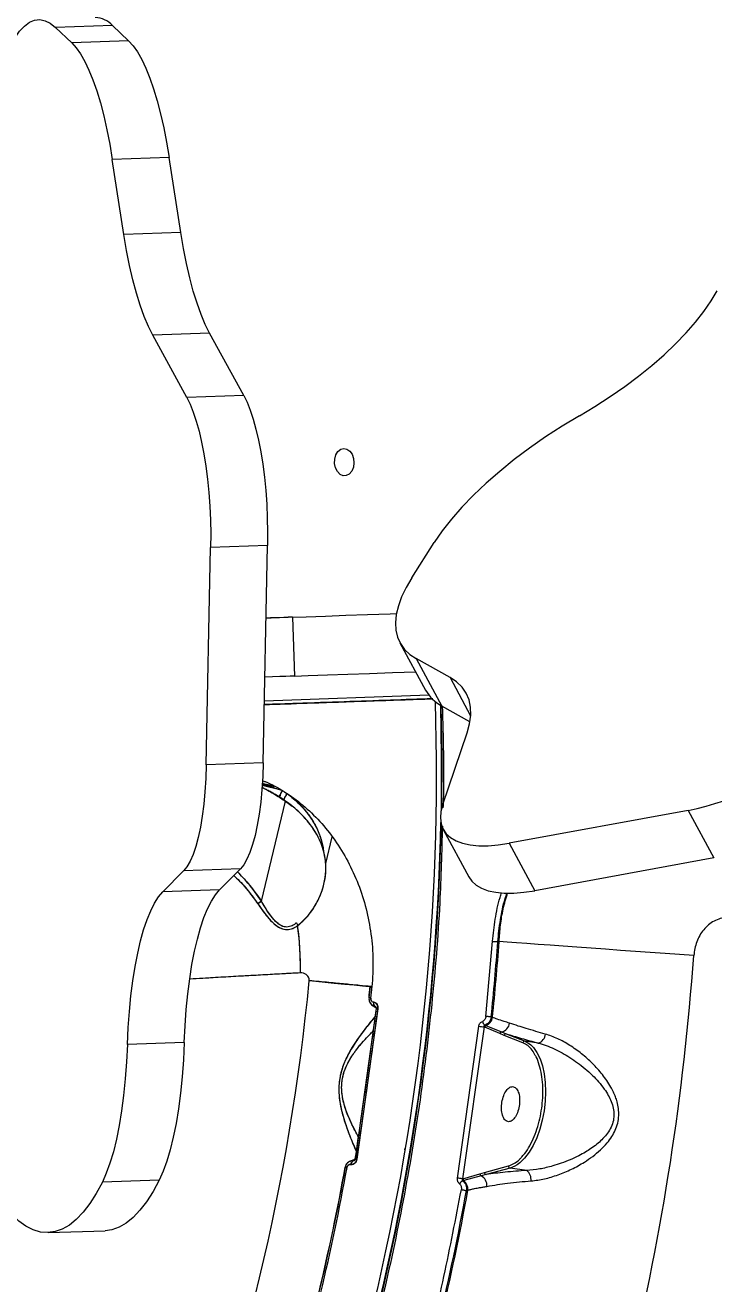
# Model space of a CAD drawing. Header units: millimetres. Extents: x -5713 to 5719, y -6024 to 5481.
# Drawn here: x 1643.3 to 1818.7, y 1299.8 to 1620.3 of the extents above; entities that cross this region are included whole.
import ezdxf

# ---------------------------------------------------------------- set-up
doc = ezdxf.new("R2010")
doc.units = ezdxf.units.MM
for name, color, linetype in [('DIKOM_ОБЪЕКТ', 7, 'Continuous'), ('DIKOM_РАЗМЕР_ЗОНА', 7, 'Continuous'), ('DIKOM_РАЗМЕР_ОБЪЕКТА', 7, 'Continuous')]:
    doc.layers.add(name, color=color, linetype=linetype)
doc.styles.add('style1', font='arial.ttf', dxfattribs={"width": 0.8})
doc.dimstyles.new('1-50', dxfattribs={"dimtxt": 300, "dimasz": 200, "dimexe": 100, "dimexo": 0, "dimgap": 100, "dimtad": 1, "dimdec": 0, "dimtxsty": 'style1', "dimcen": 0, "dimclrd": 7, "dimclre": 7, "dimadec": 1, "dimazin": 2, "dimtfac": 1, "dimtdec": 0, "dimtmove": 1, "dimatfit": 3, "dimfxl": 0, "dimlwd": 25, "dimlwe": 18, "dimarcsym": 0})

# ---------------------------------------------------------------- blocks, each defined once
blk = doc.blocks.new('*D16')
at = {"layer": 'Defpoints', "color": 0, "transparency": 16777216}
for p in [(2713.82, 2377.67), (-3598.04, -60.3), (-3598.04, -5183.86)]:
    blk.add_point(p, dxfattribs=at)
at = {"layer": 'DIKOM_РАЗМЕР_ОБЪЕКТА', "color": 7, "lineweight": 18, "transparency": 16777216}
for p, q in [((2713.82, 2377.67), (2713.82, -5283.86)), ((-3598.04, -60.3), (-3598.04, -5283.86))]:
    blk.add_line(p, q, dxfattribs=at)
at = {"layer": 'DIKOM_РАЗМЕР_ОБЪЕКТА', "color": 7, "lineweight": 25, "transparency": 16777216}
blk.add_line((2513.82, -5183.86), (-3398.04, -5183.86), dxfattribs=at)
at = {"layer": 'DIKOM_РАЗМЕР_ОБЪЕКТА', "color": 7, "transparency": 16777216}
for points in [[(-3398.04, -5150.53), (-3398.04, -5217.2), (-3598.04, -5183.86)], [(2513.82, -5150.53), (2513.82, -5217.2), (2713.82, -5183.86)]]:
    blk.add_solid(points, dxfattribs=at)
at = {"layer": 'DIKOM_РАЗМЕР_ОБЪЕКТА', "color": 0, "transparency": 16777216, "insert": (-444.93, -4930.59), "char_height": 300, "attachment_point": 5, "style": 'style1'}
blk.add_mtext('6300', dxfattribs=at)
blk = doc.blocks.new('*D15')
at = {"layer": 'Defpoints', "color": 0, "transparency": 16777216}
for p in [(-612.28, 3980.94), (4699.87, 3980.94), (684.19, -2271.39)]:
    blk.add_point(p, dxfattribs=at)
at = {"layer": 'DIKOM_РАЗМЕР_ОБЪЕКТА', "color": 7, "lineweight": 18, "transparency": 16777216}
for p, q in [((-612.28, 3980.94), (4799.87, 3980.94)), ((684.19, -2271.39), (4799.87, -2271.39))]:
    blk.add_line(p, q, dxfattribs=at)
at = {"layer": 'DIKOM_РАЗМЕР_ОБЪЕКТА', "color": 7, "lineweight": 25, "transparency": 16777216}
blk.add_line((4699.87, -2071.39), (4699.87, 3780.94), dxfattribs=at)
at = {"layer": 'DIKOM_РАЗМЕР_ОБЪЕКТА', "color": 7, "transparency": 16777216}
for points in [[(4666.54, 3780.94), (4733.21, 3780.94), (4699.87, 3980.94)], [(4666.54, -2071.39), (4733.21, -2071.39), (4699.87, -2271.39)]]:
    blk.add_solid(points, dxfattribs=at)
at = {"layer": 'DIKOM_РАЗМЕР_ОБЪЕКТА', "color": 0, "transparency": 16777216, "insert": (4446.7, 2209.88), "char_height": 300, "attachment_point": 5, "rotation": 90, "style": 'style1'}
blk.add_mtext('6250', dxfattribs=at)
blk = doc.blocks.new('*D13')
at = {"layer": 'Defpoints', "color": 0, "transparency": 16777216}
for p in [(-612.24, 5480.95), (971.69, -4271.39), (5619.37, -4271.39)]:
    blk.add_point(p, dxfattribs=at)
at = {"layer": 'DIKOM_РАЗМЕР_ЗОНА', "color": 7, "lineweight": 18, "transparency": 16777216}
for p, q in [((-612.24, 5480.95), (5719.37, 5480.95)), ((971.69, -4271.39), (5719.37, -4271.39))]:
    blk.add_line(p, q, dxfattribs=at)
at = {"layer": 'DIKOM_РАЗМЕР_ЗОНА', "color": 7, "lineweight": 25, "transparency": 16777216}
blk.add_line((5619.37, 5280.95), (5619.37, -4071.39), dxfattribs=at)
at = {"layer": 'DIKOM_РАЗМЕР_ЗОНА', "color": 7, "transparency": 16777216}
for points in [[(5586.04, 5280.95), (5652.71, 5280.95), (5619.37, 5480.95)], [(5586.04, -4071.39), (5652.71, -4071.39), (5619.37, -4271.39)]]:
    blk.add_solid(points, dxfattribs=at)
at = {"layer": 'DIKOM_РАЗМЕР_ЗОНА', "color": 0, "transparency": 16777216, "insert": (5366.2, 2209.88), "char_height": 300, "attachment_point": 5, "rotation": 90, "style": 'style1'}
blk.add_mtext('9750', dxfattribs=at)

msp = doc.modelspace()

# ---------------------------------------------------------------- linework, layer by layer
at = {"layer": 'DIKOM_ОБЪЕКТ', "color": 7, "linetype": 'Continuous', "lineweight": 15}
for p, q in [((1665.55, 1620.24), (1651.07, 1619.73)), ((1655.18, 1615.82), (1651.07, 1619.73)), ((1669.66, 1616.33), (1665.55, 1620.24)), ((1669.66, 1616.33), (1655.18, 1615.82)), ((1679.99, 1586.6), (1665.51, 1586.1)), ((1682.96, 1567.49), (1679.99, 1586.6)), ((1668.48, 1566.98), (1665.51, 1586.1)), ((1682.96, 1567.49), (1668.48, 1566.98)), ((1690.27, 1541.93), (1675.79, 1541.42)), ((1698.97, 1526.06), (1690.27, 1541.93)), ((1684.49, 1525.55), (1675.79, 1541.42)), ((1698.97, 1526.06), (1684.49, 1525.55)), ((1689.44, 1431.96), (1690.54, 1487.34)), ((1705.02, 1487.85), (1690.54, 1487.34)), ((1703.92, 1432.47), (1705.02, 1487.85)), ((1741.77, 1479.57), (1747.51, 1488.58)), ((1711.42, 1469.58), (1704.65, 1469.34)), ((1712, 1454.59), (1711.48, 1469.58)), ((1738.76, 1463.07), (1745.28, 1451)), ((1751.5, 1454.21), (1742.92, 1459.02)), ((1742.92, 1459.02), (1749.44, 1446.95)), ((1751.5, 1454.21), (1756.76, 1444.46)), ((1704.23, 1448.32), (1746.08, 1449.78)), ((1747.12, 1448.81), (1742.04, 1448.64)), ((1706.03, 1447.38), (1706.03, 1447.38)), ((1756.58, 1442.95), (1749.44, 1446.95)), ((1749.66, 1421.89), (1755.85, 1440.15)), ((1703.92, 1432.47), (1689.44, 1431.96)), ((1703.66, 1427), (1708.9, 1425.46)), ((1708.5, 1425.55), (1703.67, 1426.71)), ((1706.71, 1426.5), (1703.7, 1427.22)), ((1703.7, 1427.22), (1706.71, 1426.5)), ((1708.12, 1423.72), (1709.03, 1423.11)), ((1708.9, 1425.46), (1708.9, 1425.46)), ((1708.99, 1423.14), (1711.31, 1421.42)), ((1709.98, 1424.45), (1710, 1424.52)), ((1710.04, 1424.7), (1710.04, 1424.7)), ((1710.04, 1424.7), (1710.04, 1424.7)), ((1703.47, 1397.3), (1709.58, 1422.77)), ((1812.16, 1420.34), (1766.56, 1412.01)), ((1812.16, 1420.34), (1818.68, 1408.27)), ((1719.85, 1406.83), (1721.48, 1413.64)), ((1749.79, 1415.52), (1756.3, 1403.45)), ((1766.56, 1412.01), (1773.07, 1399.94)), ((1818.68, 1408.27), (1773.07, 1399.94)), ((1678.36, 1399.67), (1683.65, 1405)), ((1698.13, 1405.51), (1683.65, 1405)), ((1692.84, 1400.18), (1698.13, 1405.51)), ((1692.84, 1400.18), (1678.36, 1399.67)), ((1760.66, 1367.94), (1762.34, 1387.05)), ((1764, 1386.97), (1763.67, 1386.96)), ((1731.65, 1375.49), (1731.22, 1375.53)), ((1731.22, 1375.53), (1731.63, 1375.49)), ((1727.42, 1331.59), (1732.81, 1369.92)), ((1733.14, 1369.86), (1727.76, 1331.56)), ((1731.67, 1370.8), (1732.68, 1370.07)), ((1732.36, 1370.52), (1731.74, 1370.76)), ((1732.07, 1371.54), (1732.05, 1371.54)), ((1732.05, 1371.54), (1732.07, 1371.54)), ((1732.63, 1370.32), (1732.36, 1370.52)), ((1732.36, 1370.52), (1732.39, 1370.52)), ((1732.63, 1370.32), (1732.36, 1370.52)), ((1732.39, 1370.52), (1732.56, 1370.43)), ((1732.39, 1370.52), (1732.54, 1370.45)), ((1733.01, 1369.82), (1733.13, 1369.77)), ((1733.13, 1370.17), (1733.12, 1370.17)), ((1753.38, 1326.76), (1758.83, 1365.42)), ((1760.16, 1365.25), (1754.7, 1326.56)), ((1760.33, 1365.18), (1760.16, 1365.25)), ((1760.41, 1365.68), (1760.66, 1365.58)), ((1760.66, 1365.58), (1764.65, 1363.97)), ((1762.31, 1367.68), (1761.99, 1367.8)), ((1764.18, 1363.54), (1760.33, 1365.18)), ((1765.27, 1363.06), (1764.18, 1363.54)), ((1764.65, 1363.97), (1765.8, 1363.49)), ((1770.07, 1361.18), (1765.27, 1363.06)), ((1765.8, 1363.49), (1770.6, 1361.61)), ((1683.85, 1361.3), (1669.37, 1360.79)), ((1773.99, 1361.13), (1770.6, 1361.61)), ((1727.25, 1331.47), (1726.08, 1331.06)), ((1726.25, 1330.24), (1726.27, 1330.24)), ((1726.27, 1330.24), (1726.25, 1330.24)), ((1726.7, 1330.27), (1726.58, 1330.2)), ((1726.83, 1331.14), (1727.15, 1331.27)), ((1726.83, 1331.14), (1727.15, 1331.26)), ((1726.85, 1331.13), (1726.83, 1331.14)), ((1727.04, 1331.17), (1726.85, 1331.13)), ((1726.99, 1331.14), (1726.85, 1331.13)), ((1727.77, 1331.65), (1727.64, 1331.63)), ((1727.66, 1331.26), (1727.67, 1331.26)), ((1725.37, 1329.7), (1725.01, 1329.55)), ((1725.37, 1329.69), (1725.01, 1329.55)), ((1754.77, 1326.58), (1759.12, 1327.87)), ((1759.47, 1327.34), (1754.98, 1326.11)), ((1759.12, 1327.87), (1760.29, 1328.22)), ((1760.7, 1327.67), (1759.47, 1327.34)), ((1760.29, 1328.22), (1766.38, 1329.85)), ((1766.79, 1329.3), (1760.7, 1327.67)), ((1771.03, 1328.71), (1766.79, 1329.3)), ((1677.47, 1326.27), (1662.99, 1325.76)), ((1754.7, 1326.56), (1754.77, 1326.58)), ((1754.98, 1326.11), (1754.78, 1326.05)), ((1755.7, 1323.59), (1756.05, 1323.68)), ((1649.18, 1312.87), (1663.66, 1313.37))]:
    msp.add_line(p, q, dxfattribs=at)
at = {"layer": 'DIKOM_ОБЪЕКТ', "color": 7, "linetype": 'Continuous', "lineweight": 15, "flags": 128}
for points in [[(1637.44, 1609.72), (1638.46, 1612.51), (1639.55, 1614.96), (1640.7, 1617.05), (1641.9, 1618.77), (1643.14, 1620.1), (1644.42, 1621.04), (1645.73, 1621.58), (1647.05, 1621.72), (1648.39, 1621.46), (1649.73, 1620.79), (1651.07, 1619.73)], [(1655.18, 1615.82), (1656.31, 1614.57), (1657.43, 1612.99), (1658.51, 1611.08), (1659.57, 1608.87), (1660.58, 1606.36), (1661.55, 1603.57), (1662.47, 1600.51), (1663.33, 1597.22), (1664.13, 1593.7), (1664.86, 1589.99), (1665.51, 1586.1)], [(1669.66, 1616.33), (1670.79, 1615.08), (1671.91, 1613.49), (1672.99, 1611.59), (1674.05, 1609.37), (1675.06, 1606.86), (1676.03, 1604.07), (1676.95, 1601.02), (1677.81, 1597.72), (1678.61, 1594.21), (1679.34, 1590.49), (1679.99, 1586.6)], [(1690.27, 1541.93), (1689.17, 1544.14), (1688.1, 1546.67), (1687.09, 1549.5), (1686.13, 1552.62), (1685.23, 1556), (1684.4, 1559.63), (1683.64, 1563.46), (1682.96, 1567.49)], [(1675.79, 1541.42), (1674.69, 1543.63), (1673.62, 1546.16), (1672.61, 1549), (1671.65, 1552.11), (1670.75, 1555.5), (1669.92, 1559.12), (1669.16, 1562.96), (1668.48, 1566.98)], [(1784.45, 1520.86), (1788.42, 1523.25), (1792.27, 1525.74), (1795.98, 1528.32), (1799.52, 1530.97), (1802.87, 1533.67), (1806.02, 1536.41), (1808.94, 1539.17), (1811.61, 1541.94), (1814.02, 1544.69), (1816.15, 1547.41), (1817.99, 1550.09), (1819.53, 1552.7)], [(1684.49, 1525.55), (1685.33, 1523.82), (1686.14, 1521.79), (1686.9, 1519.48), (1687.61, 1516.92), (1688.25, 1514.14), (1688.83, 1511.15), (1689.33, 1507.99), (1689.75, 1504.7), (1690.09, 1501.3), (1690.34, 1497.83), (1690.5, 1494.32), (1690.57, 1490.81), (1690.54, 1487.34)], [(1698.97, 1526.06), (1699.81, 1524.33), (1700.62, 1522.3), (1701.38, 1519.99), (1702.09, 1517.43), (1702.73, 1514.64), (1703.31, 1511.65), (1703.81, 1508.5), (1704.23, 1505.2), (1704.57, 1501.8), (1704.82, 1498.33), (1704.98, 1494.82), (1705.05, 1491.32), (1705.02, 1487.85)], [(1784.45, 1520.86), (1780.08, 1518.22), (1775.83, 1515.47), (1771.75, 1512.62), (1767.85, 1509.69), (1764.15, 1506.71), (1760.69, 1503.68), (1757.48, 1500.63), (1754.54, 1497.58), (1751.88, 1494.54), (1749.54, 1491.54), (1747.51, 1488.58)], [(1724.45, 1512.56), (1725.27, 1512.4), (1726, 1511.87), (1726.58, 1511.05), (1726.95, 1510), (1727.05, 1508.86), (1726.89, 1507.74), (1726.48, 1506.76), (1725.86, 1506.03), (1725.1, 1505.63), (1724.29, 1505.6), (1723.51, 1505.94), (1722.84, 1506.63), (1722.36, 1507.58), (1722.12, 1508.69), (1722.15, 1509.84), (1722.44, 1510.9), (1722.96, 1511.77), (1723.66, 1512.34), (1724.45, 1512.56)], [(1741.77, 1479.57), (1740.33, 1477.11), (1739.19, 1474.72), (1738.36, 1472.43), (1737.83, 1470.25), (1737.62, 1468.18), (1737.73, 1466.25), (1738.15, 1464.47), (1738.89, 1462.85), (1739.93, 1461.39), (1741.28, 1460.11), (1742.92, 1459.02)], [(1704.65, 1469.34), (1705.99, 1469.39), (1710.26, 1469.54), (1714.85, 1469.7), (1719.76, 1469.87), (1724.98, 1470.05), (1730.49, 1470.24), (1736.3, 1470.45), (1737.88, 1470.5)], [(1711.42, 1469.58), (1711.43, 1469.58), (1711.06, 1469.56), (1710.29, 1469.54), (1709.15, 1469.5), (1707.65, 1469.45), (1705.82, 1469.38), (1704.65, 1469.34)], [(1712, 1454.59), (1715.38, 1454.71), (1720.29, 1454.88), (1725.5, 1455.06), (1731.02, 1455.25), (1736.83, 1455.46), (1742.77, 1455.66)], [(1712, 1454.59), (1711.96, 1454.59), (1711.58, 1454.57), (1710.81, 1454.55), (1709.67, 1454.51), (1708.17, 1454.45), (1706.34, 1454.39), (1704.35, 1454.32)], [(1755.85, 1440.15), (1756.48, 1442.44), (1756.77, 1444.61), (1756.73, 1446.64), (1756.34, 1448.51), (1755.62, 1450.22), (1754.56, 1451.74), (1753.19, 1453.08), (1751.5, 1454.21)], [(1749.04, 1447.18), (1749.29, 1434.03), (1749.23, 1420.28)], [(1749.18, 1447.1), (1749.42, 1434.02), (1749.37, 1420.92)], [(1749.37, 1420.92), (1749.42, 1434.02), (1749.18, 1447.1)], [(1689.44, 1431.96), (1689.32, 1428.5), (1689.11, 1425.15), (1688.81, 1421.95), (1688.42, 1418.92), (1687.94, 1416.1), (1687.39, 1413.51), (1686.76, 1411.19), (1686.06, 1409.16), (1685.31, 1407.44), (1684.5, 1406.05), (1683.65, 1405)], [(1703.92, 1432.47), (1703.8, 1429.01), (1703.59, 1425.66), (1703.29, 1422.45), (1702.9, 1419.42), (1702.42, 1416.6), (1701.87, 1414.02), (1701.24, 1411.7), (1700.54, 1409.67), (1699.79, 1407.95), (1698.98, 1406.56), (1698.13, 1405.51)], [(1708.21, 1423.7), (1708.13, 1423.7), (1708.1, 1423.78), (1708.13, 1423.93), (1708.2, 1424.15), (1708.32, 1424.42), (1708.48, 1424.74), (1708.68, 1425.09), (1708.9, 1425.46)], [(1749.66, 1421.89), (1749.2, 1420.12), (1749.06, 1418.49), (1749.24, 1416.98), (1749.73, 1415.63), (1750.53, 1414.45), (1751.63, 1413.45), (1753.03, 1412.63), (1754.7, 1412.01), (1756.64, 1411.59), (1758.81, 1411.38), (1761.21, 1411.38), (1763.8, 1411.59), (1766.56, 1412.01)], [(1756.3, 1403.45), (1757.05, 1402.38), (1758.15, 1401.38), (1759.55, 1400.56), (1761.22, 1399.94), (1763.15, 1399.53), (1765.33, 1399.32), (1767.72, 1399.32), (1770.31, 1399.53), (1773.07, 1399.94)], [(1669.37, 1360.79), (1669.58, 1365.06), (1669.88, 1369.2), (1670.27, 1373.19), (1670.76, 1377), (1671.32, 1380.61), (1671.97, 1383.99), (1672.7, 1387.13), (1673.49, 1389.99), (1674.36, 1392.57), (1675.28, 1394.84), (1676.26, 1396.79), (1677.29, 1398.4), (1678.36, 1399.67)], [(1683.85, 1361.3), (1684.06, 1365.56), (1684.36, 1369.7), (1684.75, 1373.69), (1685.24, 1377.51), (1685.8, 1381.12), (1686.45, 1384.5), (1687.18, 1387.63), (1687.97, 1390.5), (1688.84, 1393.07), (1689.76, 1395.34), (1690.74, 1397.29), (1691.77, 1398.91), (1692.84, 1400.18)], [(1762.34, 1387.05), (1762.52, 1387.04), (1762.71, 1387.03), (1762.9, 1387.01), (1763.09, 1387), (1763.26, 1386.99), (1763.42, 1386.98), (1763.56, 1386.97), (1763.67, 1386.96)], [(1813.57, 1383.41), (1809.97, 1383.67), (1806.27, 1383.94), (1802.5, 1384.21), (1798.7, 1384.48), (1794.89, 1384.75), (1791.12, 1385.02), (1787.42, 1385.29), (1783.81, 1385.55), (1780.34, 1385.8), (1777.04, 1386.03), (1773.93, 1386.26), (1771.05, 1386.46), (1768.42, 1386.65), (1766.06, 1386.82), (1764, 1386.97)], [(1715.66, 1377.03), (1718.95, 1376.71), (1721.97, 1376.42), (1724.7, 1376.16), (1727.12, 1375.93), (1729.2, 1375.73), (1730.93, 1375.56), (1731.79, 1375.48)], [(1731.17, 1375.54), (1731.17, 1375.54), (1731.17, 1375.54), (1731.17, 1375.54), (1731.18, 1375.53), (1731.19, 1375.53), (1731.2, 1375.53), (1731.21, 1375.53), (1731.22, 1375.53)], [(1731.63, 1375.49), (1731.53, 1375.5), (1731.44, 1375.51), (1731.36, 1375.52), (1731.29, 1375.52), (1731.24, 1375.53), (1731.2, 1375.53), (1731.17, 1375.54), (1731.17, 1375.54)], [(1730.94, 1372.63), (1730.92, 1372.64), (1730.91, 1372.64), (1730.9, 1372.64), (1730.89, 1372.64), (1730.89, 1372.64), (1730.88, 1372.64), (1730.88, 1372.64), (1730.88, 1372.64)], [(1731.34, 1372.59), (1731.21, 1372.61), (1731.09, 1372.62), (1731, 1372.63), (1730.93, 1372.63), (1730.89, 1372.64), (1730.88, 1372.64), (1730.89, 1372.64), (1730.94, 1372.63)], [(1730.88, 1372.64), (1730.89, 1372.64), (1730.91, 1372.64), (1730.95, 1372.63), (1731, 1372.63), (1731.07, 1372.62), (1731.15, 1372.61), (1731.24, 1372.6), (1731.34, 1372.59)], [(1733.14, 1369.86), (1732.99, 1369.88), (1732.86, 1369.9), (1732.77, 1369.91), (1732.7, 1369.93), (1732.68, 1369.93), (1732.68, 1369.93), (1732.69, 1369.93)], [(1761.99, 1367.8), (1761.88, 1367.81), (1761.74, 1367.83), (1761.58, 1367.85), (1761.4, 1367.86), (1761.22, 1367.88), (1761.03, 1367.9), (1760.84, 1367.92), (1760.66, 1367.94)], [(1669.37, 1360.79), (1669.15, 1356.32), (1668.82, 1351.99), (1668.4, 1347.83), (1667.88, 1343.87), (1667.26, 1340.13), (1666.56, 1336.65), (1665.78, 1333.45), (1664.92, 1330.56), (1663.98, 1327.99), (1662.99, 1325.76)], [(1683.85, 1361.3), (1683.63, 1356.83), (1683.3, 1352.5), (1682.88, 1348.34), (1682.36, 1344.37), (1681.74, 1340.64), (1681.04, 1337.16), (1680.26, 1333.96), (1679.4, 1331.06), (1678.46, 1328.49), (1677.47, 1326.27)], [(1772.12, 1360.65), (1772.74, 1360.01), (1773.65, 1358.73), (1774.42, 1357.15), (1775.03, 1355.32), (1775.48, 1353.28), (1775.75, 1351.07), (1775.83, 1348.73), (1775.73, 1346.32), (1775.45, 1343.9), (1774.99, 1341.51), (1774.36, 1339.21), (1773.57, 1337.05), (1772.65, 1335.08), (1771.62, 1333.33), (1770.49, 1331.85), (1769.29, 1330.67), (1768.62, 1330.16)], [(1770.6, 1361.61), (1771.72, 1360.98), (1772.12, 1360.65)], [(1768.62, 1330.16), (1768.05, 1329.81), (1766.79, 1329.3)], [(1725.27, 1329.43), (1725.17, 1329.44), (1725.08, 1329.46), (1725.01, 1329.47), (1724.94, 1329.49), (1724.89, 1329.5), (1724.85, 1329.5), (1724.83, 1329.51), (1724.82, 1329.51)], [(1724.88, 1329.5), (1724.83, 1329.51), (1724.82, 1329.51), (1724.83, 1329.51), (1724.87, 1329.5), (1724.94, 1329.49), (1725.03, 1329.47), (1725.14, 1329.45), (1725.27, 1329.43)], [(1662.99, 1325.76), (1661.4, 1322.82), (1659.76, 1320.25), (1658.07, 1318.05), (1656.34, 1316.23), (1654.57, 1314.8), (1652.78, 1313.76), (1650.95, 1313.12), (1649.11, 1312.87), (1647.26, 1313.02), (1645.4, 1313.56), (1643.53, 1314.5), (1641.67, 1315.83), (1639.82, 1317.55), (1637.98, 1319.65)], [(1677.47, 1326.27), (1675.88, 1323.33), (1674.24, 1320.75), (1672.55, 1318.56), (1670.82, 1316.74), (1669.05, 1315.31), (1667.26, 1314.27), (1665.43, 1313.62), (1663.66, 1313.37)], [(1754.39, 1323.83), (1754.56, 1323.8), (1754.75, 1323.77), (1754.93, 1323.73), (1755.12, 1323.7), (1755.29, 1323.67), (1755.45, 1323.64), (1755.59, 1323.61), (1755.7, 1323.59)]]:
    msp.add_lwpolyline(points, dxfattribs=at)
at = {"layer": 'DIKOM_ОБЪЕКТ', "color": 7, "linetype": 'Continuous', "lineweight": 15}
for centre, radius, start, end in [((1661.08, 1616.23), 6, 41.8972, 89.1683), ((1754.15, 1455.94), 10.15, 209.0809, 242.3049), ((1168.94, 1429.62), 579.13, 331.09885, 1.82405), ((1795.67, 1497.38), 78.79, 282.086, 309.3017), ((1711.34, 1423.31), 3.25, 138.6415, 172.8019), ((1168.94, 1429.62), 580.37, 331.09855, 358.78075), ((1168.94, 1429.62), 580.5, 331.09885, 358.72844), ((1715.08, 1392.36), 2.7, 192.3666, 208.9144), ((1634.65, 1380.5), 78.77, 358.9125, 7.6982), ((1168.94, 1429.62), 596.26, 354.04877, 355.89662), ((1168.94, 1429.62), 596.59, 354.04012, 355.89978), ((1168.94, 1429.62), 646.28, 337.10022, 355.89978), ((1168.94, 1429.62), 549.25, 338.4952, 354.5048), ((1168.94, 1429.62), 564.82, 354.2097, 354.5048), ((1168.94, 1429.62), 564.88, 354.2097, 354.5048), ((1168.94, 1429.62), 565.29, 354.2097, 354.5048), ((1733.02, 1371.28), 1.01, 165.0442, 228.9587), ((1733.05, 1371.28), 1.01, 165.043, 228.9545), ((1733.63, 1374.36), 4.53, 257.8717, 263.8241), ((1766.93, 1422.76), 57.91, 261.9676, 263.2875), ((1761.23, 1366.95), 1.51, 191.3292, 237.2905), ((1760.87, 1365.08), 0.544, 112.3957, 169.4746), ((1759.61, 1368.1), 2.73, 292.576, 351.0551), ((1764.05, 1366.55), 2.65, 282.8892, 352.4307), ((1764.7, 1363.44), 0.527, 96.0858, 169.4021), ((1765.77, 1362.99), 0.502, 86.526, 171.5194), ((1773.19, 1363.6), 2.59, 287.9741, 356.3409), ((1770.56, 1361.11), 0.502, 86.526, 171.5194), ((1727.25, 1330.22), 1.01, 115.0415, 178.9558), ((1727.28, 1330.22), 1.01, 115.0458, 178.9569), ((1726.98, 1327.08), 4.55, 80.1855, 86.1123), ((1168.94, 1429.62), 564.82, 343.2097, 349.7903), ((1168.94, 1429.62), 564.88, 343.2097, 349.7903), ((1168.94, 1429.62), 565.29, 343.2097, 349.7903), ((1759.67, 1327.85), 0.551, 178.0017, 248.5683), ((1758.08, 1324.85), 2.84, 355.8475, 60.8654), ((1760.82, 1328.19), 0.526, 175.8839, 257.608), ((1766.91, 1329.81), 0.526, 175.8839, 257.608), ((1769.2, 1326.39), 2.95, 353.2763, 51.6281), ((1168.94, 1429.62), 596.26, 343.24313, 349.75687), ((1168.94, 1429.62), 596.59, 343.22853, 349.77147), ((1746.14, 1274.98), 52.29, 80.5739, 82.0356), ((1755.32, 1324.49), 1.65, 109.2227, 149.9649), ((1755.34, 1326.55), 0.568, 177.7407, 231.7271), ((1753.21, 1323.88), 2.85, 356.0002, 51.4368)]:
    msp.add_arc(centre, radius, start, end, dxfattribs=at)
for points, knots in [([(1704.21, 1447.32), (1707.84, 1447.44), (1716.6, 1447.75), (1730.9, 1448.25), (1741.78, 1448.63), (1747.12, 1448.81)], [0, 0, 0, 0, 0.263784, 0.63846, 1, 1, 1, 1]), ([(1747.12, 1448.81), (1743.51, 1448.69), (1735.88, 1448.42), (1724.36, 1448.02), (1713.64, 1447.65), (1706.98, 1447.41), (1704.21, 1447.32)], [0, 0, 0, 0, 0.243828, 0.514615, 0.798048, 1, 1, 1, 1]), ([(1747.12, 1448.81), (1745.15, 1448.74), (1742.44, 1448.65), (1739.84, 1448.56), (1739.13, 1448.53)], [0, 0, 0, 0, 0.727645, 1, 1, 1, 1]), ([(1749.51, 1446.98), (1749.76, 1438.95), (1750.04, 1430.31), (1749.73, 1421.68), (1749.71, 1421.07)], [0, 0, 0, 0, 0.930377, 1, 1, 1, 1]), ([(1708.21, 1423.7), (1707.91, 1423.89), (1707.32, 1424.27), (1706.39, 1424.81), (1705.46, 1425.32), (1704.53, 1425.8), (1703.92, 1426.09), (1703.62, 1426.24)], [0, 0, 0, 0, 0.203487, 0.40653, 0.609539, 0.812803, 1, 1, 1, 1]), ([(1703.62, 1426.18), (1704.09, 1425.97), (1705.65, 1425.25), (1707.1, 1424.35), (1708.12, 1423.72)], [0, 0, 0, 0, 0.299879, 1, 1, 1, 1]), ([(1703.66, 1427.01), (1704.35, 1426.82), (1706.11, 1426.33), (1707.85, 1425.79), (1708.9, 1425.46)], [0, 0, 0, 0, 0.393821, 1, 1, 1, 1]), ([(1706.76, 1426.49), (1706.73, 1426.49), (1706.64, 1426.51), (1706.03, 1426.66), (1705.21, 1426.86), (1704.46, 1427.04), (1703.9, 1427.17), (1703.67, 1427.23)], [0, 0, 0, 0, 0.225014, 0.511598, 0.680971, 0.86614, 1, 1, 1, 1]), ([(1703.7, 1427.96), (1703.94, 1427.88), (1705.89, 1427.22), (1709.4, 1425.18), (1714.1, 1421.83), (1718.41, 1417.68), (1722.26, 1412.88), (1725.56, 1407.5), (1728.24, 1401.63), (1730.24, 1395.39), (1731.49, 1388.88), (1732.05, 1382.2), (1731.77, 1377.73), (1731.63, 1375.49)], [0, 0, 0, 0, 0.013777, 0.112363, 0.211163, 0.309984, 0.408491, 0.507072, 0.605832, 0.704498, 0.80271, 0.901271, 1, 1, 1, 1]), ([(1709.32, 1422.97), (1709.11, 1423.11), (1708.75, 1423.36), (1708.38, 1423.6), (1708.21, 1423.7)], [0, 0, 0, 0, 0.559661, 1, 1, 1, 1]), ([(1710.04, 1424.7), (1709.94, 1424.54), (1709.69, 1424.16), (1709.43, 1423.69), (1709.27, 1423.33), (1709.2, 1423.12), (1709.22, 1423.06), (1709.22, 1423.04)], [0, 0, 0, 0, 0.211398, 0.508988, 0.689968, 0.886397, 1, 1, 1, 1]), ([(1709.22, 1423.12), (1709.22, 1423.12), (1709.21, 1423.17), (1709.29, 1423.36), (1709.45, 1423.73), (1709.71, 1424.19), (1709.95, 1424.55), (1710.04, 1424.7)], [0, 0, 0, 0, 0.0128, 0.241157, 0.447997, 0.777943, 1, 1, 1, 1]), ([(1709.22, 1422.99), (1709.22, 1422.99), (1709.23, 1422.94), (1709.27, 1422.96), (1709.32, 1422.97)], [0, 0, 0, 0, 0.082974, 1, 1, 1, 1]), ([(1712.72, 1391.06), (1713.67, 1391.9), (1715.57, 1393.59), (1717.57, 1396.71), (1719.02, 1399.94), (1719.84, 1403.29), (1719.97, 1406.52), (1719.51, 1409.6), (1718.55, 1412.49), (1717.04, 1415.33), (1714.98, 1418.06), (1712.44, 1420.67), (1710.36, 1422.2), (1709.32, 1422.97)], [0, 0, 0, 0, 0.101222, 0.202178, 0.302356, 0.402375, 0.503048, 0.586403, 0.670417, 0.754024, 0.836081, 0.917838, 1, 1, 1, 1]), ([(1712.72, 1391.06), (1713.32, 1391.56), (1714.53, 1392.56), (1716.01, 1394.37), (1717.27, 1396.27), (1718.38, 1398.44), (1719.29, 1400.91), (1719.86, 1403.7), (1719.95, 1406.34), (1719.65, 1408.76), (1719.1, 1410.92), (1718.24, 1413.07), (1717.07, 1415.21), (1715.58, 1417.3), (1713.76, 1419.33), (1711.7, 1421.25), (1710.1, 1422.4), (1709.32, 1422.97)], [0, 0, 0, 0, 0.0623, 0.125032, 0.187727, 0.250054, 0.329918, 0.414137, 0.499555, 0.562011, 0.624709, 0.687084, 0.749791, 0.813675, 0.874963, 0.938907, 1, 1, 1, 1]), ([(1710.04, 1424.7), (1710.53, 1424.31), (1711.53, 1423.54), (1712.92, 1422.26), (1714.17, 1420.93), (1715.29, 1419.55), (1716.28, 1418.14), (1717.13, 1416.71), (1717.84, 1415.26), (1718.42, 1413.8), (1718.86, 1412.33), (1719.16, 1411.04), (1719.26, 1410.27), (1719.3, 1409.96)], [0, 0, 0, 0, 0.091494, 0.186119, 0.284141, 0.375091, 0.469551, 0.567657, 0.658359, 0.752738, 0.850862, 0.940767, 1, 1, 1, 1]), ([(1710.04, 1424.7), (1711.12, 1423.81), (1713.29, 1422.04), (1715.79, 1419), (1717.66, 1415.82), (1718.82, 1412.88), (1719.09, 1411.01), (1719.21, 1410.25)], [0, 0, 0, 0, 0.209865, 0.421508, 0.63466, 0.849998, 1, 1, 1, 1]), ([(1749.55, 1416.39), (1749.38, 1409.88), (1748.99, 1394.7), (1747, 1370.91), (1743.83, 1345.08), (1739.45, 1319.42), (1733.95, 1293.98), (1727.31, 1268.81), (1719.54, 1243.96), (1710.68, 1219.49), (1700.71, 1195.45), (1689.74, 1171.83), (1681.56, 1156.54), (1677.46, 1148.89)], [0, 0, 0, 0, 0.069798, 0.162818, 0.255838, 0.348859, 0.441879, 0.534899, 0.627919, 0.720939, 0.81396, 0.90698, 1, 1, 1, 1]), ([(1696.44, 1403.81), (1697.36, 1402.91), (1699.61, 1400.71), (1701.45, 1398.14), (1702.55, 1396.62)], [0, 0, 0, 0, 0.406566, 1, 1, 1, 1]), ([(1696.47, 1403.83), (1696.7, 1403.61), (1698, 1402.39), (1700.1, 1400.02), (1701.75, 1397.73), (1702.55, 1396.62)], [0, 0, 0, 0, 0.102523, 0.568896, 1, 1, 1, 1]), ([(1703.47, 1397.3), (1702.37, 1398.87), (1700.53, 1401.51), (1698.27, 1403.79), (1697.35, 1404.72)], [0, 0, 0, 0, 0.592823, 1, 1, 1, 1]), ([(1697.35, 1404.72), (1698.3, 1403.77), (1700.55, 1401.48), (1702.39, 1398.84), (1703.47, 1397.3)], [0, 0, 0, 0, 0.418261, 1, 1, 1, 1]), ([(1703.46, 1397.3), (1703.29, 1397.18), (1702.94, 1396.94), (1702.68, 1396.73), (1702.55, 1396.62)], [0, 0, 0, 0, 0.499939, 1, 1, 1, 1]), ([(1702.55, 1396.62), (1702.68, 1396.73), (1702.94, 1396.94), (1703.29, 1397.18), (1703.46, 1397.3)], [0, 0, 0, 0, 0.499908, 1, 1, 1, 1]), ([(1712.44, 1391.78), (1712.06, 1391.5), (1711.31, 1390.94), (1709.99, 1390.58), (1708.62, 1390.88), (1707.24, 1391.88), (1705.93, 1393.4), (1704.65, 1395.28), (1703.86, 1396.62), (1703.46, 1397.3)], [0, 0, 0, 0, 0.12698, 0.251023, 0.373283, 0.496915, 0.66277, 0.83038, 1, 1, 1, 1]), ([(1703.46, 1397.3), (1703.46, 1397.3), (1703.46, 1397.3), (1703.46, 1397.3), (1703.47, 1397.3), (1703.47, 1397.3)], [0, 0, 0, 0, 0.21259, 0.444623, 1, 1, 1, 1]), ([(1712.44, 1391.78), (1712.07, 1391.5), (1711.32, 1390.94), (1709.99, 1390.58), (1708.6, 1390.89), (1706.94, 1392.11), (1705.23, 1394.34), (1704.05, 1396.31), (1703.46, 1397.3)], [0, 0, 0, 0, 0.125502, 0.250714, 0.375655, 0.500879, 0.750326, 1, 1, 1, 1]), ([(1703.46, 1397.3), (1703.46, 1397.3), (1703.46, 1397.3), (1703.46, 1397.3), (1703.47, 1397.3), (1703.47, 1397.3)], [0, 0, 0, 0, 0.22059, 0.45476, 1, 1, 1, 1]), ([(1762.34, 1387.05), (1762.54, 1388.93), (1762.93, 1392.69), (1763.77, 1396.84), (1764.5, 1399.02), (1764.64, 1399.42)], [0, 0, 0, 0, 0.448957, 0.898309, 1, 1, 1, 1]), ([(1763.67, 1386.96), (1763.86, 1388.81), (1764.25, 1392.49), (1765.1, 1396.64), (1765.84, 1398.87), (1766.01, 1399.35)], [0, 0, 0, 0, 0.440141, 0.877578, 1, 1, 1, 1]), ([(1764, 1386.97), (1764.11, 1388.36), (1764.32, 1391.15), (1764.95, 1395.33), (1765.77, 1398), (1766.18, 1399.36)], [0, 0, 0, 0, 0.330933, 0.661062, 1, 1, 1, 1]), ([(1702.55, 1396.62), (1703.01, 1395.96), (1703.93, 1394.63), (1705.41, 1392.76), (1706.91, 1391.26), (1708.47, 1390.28), (1709.99, 1389.96), (1711.45, 1390.26), (1712.29, 1390.79), (1712.72, 1391.06)], [0, 0, 0, 0, 0.16278, 0.325725, 0.490685, 0.617299, 0.74483, 0.872646, 1, 1, 1, 1]), ([(1702.55, 1396.62), (1703.25, 1395.61), (1704.67, 1393.59), (1706.69, 1391.38), (1708.55, 1390.24), (1710.04, 1389.96), (1711.47, 1390.27), (1712.3, 1390.79), (1712.72, 1391.06)], [0, 0, 0, 0, 0.249432, 0.498888, 0.624179, 0.749337, 0.874632, 1, 1, 1, 1]), ([(1713.41, 1379.01), (1713.41, 1381.27), (1713.39, 1385.31), (1712.92, 1389.3), (1712.72, 1391.06)], [0, 0, 0, 0, 0.559928, 1, 1, 1, 1]), ([(1821.99, 1393.1), (1821.43, 1393.04), (1820.31, 1392.91), (1818.73, 1392.24), (1817.3, 1391.27), (1815.67, 1389.61), (1814.12, 1386.99), (1813.75, 1384.61), (1813.57, 1383.41)], [0, 0, 0, 0, 0.124917, 0.250237, 0.374928, 0.500443, 0.749902, 1, 1, 1, 1]), ([(1713.41, 1379.01), (1708.35, 1378.73), (1698.64, 1378.19), (1689.58, 1377.67), (1685.23, 1377.43)], [0, 0, 0, 0, 0.520712, 1, 1, 1, 1]), ([(1713.41, 1379.01), (1711.84, 1378.92), (1708.63, 1378.75), (1703.79, 1378.48), (1698.82, 1378.2), (1693.72, 1377.91), (1689.16, 1377.65), (1686.35, 1377.49), (1685.23, 1377.43)], [0, 0, 0, 0, 0.160803, 0.328769, 0.503895, 0.686179, 0.875618, 1, 1, 1, 1]), ([(1715.66, 1377.03), (1715.67, 1377.11), (1715.67, 1377.28), (1715.61, 1377.6), (1715.46, 1377.96), (1715.2, 1378.32), (1714.79, 1378.69), (1714.18, 1378.98), (1713.67, 1379), (1713.41, 1379.01)], [0, 0, 0, 0, 0.061118, 0.125841, 0.25095, 0.372363, 0.501726, 0.749501, 1, 1, 1, 1]), ([(1731.63, 1375.49), (1731.48, 1375.51), (1730.75, 1375.58), (1728.54, 1375.79), (1725.04, 1376.13), (1720.75, 1376.54), (1717.36, 1376.86), (1715.66, 1377.03)], [0, 0, 0, 0, 0.057444, 0.293083, 0.528722, 0.764361, 1, 1, 1, 1]), ([(1730.88, 1372.64), (1730.87, 1372.46), (1730.86, 1372.11), (1731.02, 1371.58), (1731.3, 1371.1), (1731.58, 1370.88), (1731.72, 1370.77)], [0, 0, 0, 0, 0.240672, 0.487852, 0.742602, 1, 1, 1, 1]), ([(1732.05, 1371.54), (1731.93, 1371.57), (1731.7, 1371.64), (1731.46, 1371.92), (1731.34, 1372.26), (1731.34, 1372.48), (1731.34, 1372.59)], [0, 0, 0, 0, 0.279767, 0.559852, 0.779829, 1, 1, 1, 1]), ([(1731.34, 1372.59), (1731.34, 1372.47), (1731.34, 1372.21), (1731.49, 1371.87), (1731.74, 1371.62), (1731.95, 1371.57), (1732.05, 1371.54)], [0, 0, 0, 0, 0.25002, 0.499914, 0.749708, 1, 1, 1, 1]), ([(1732.68, 1369.93), (1731.91, 1364.15), (1730.2, 1351.36), (1728.32, 1338.6), (1727.3, 1331.62)], [0, 0, 0, 0, 0.452482, 1, 1, 1, 1]), ([(1727.76, 1331.56), (1728.81, 1338.7), (1730.68, 1351.46), (1732.39, 1364.24), (1733.14, 1369.86)], [0, 0, 0, 0, 0.559995, 1, 1, 1, 1]), ([(1731.61, 1370.88), (1731.46, 1370.98), (1731.31, 1371.09), (1731.24, 1371.26), (1731.23, 1371.27)], [0, 0, 0, 0, 0.932672, 1, 1, 1, 1]), ([(1731.35, 1371.1), (1731.35, 1371.1), (1731.44, 1370.92), (1731.8, 1370.68), (1732.18, 1370.57), (1732.36, 1370.52)], [0, 0, 0, 0, 0.000914, 0.502344, 1, 1, 1, 1]), ([(1733.14, 1369.86), (1733.14, 1370.08), (1733.16, 1370.53), (1732.88, 1371.07), (1732.51, 1371.43), (1732.22, 1371.5), (1732.07, 1371.54)], [0, 0, 0, 0, 0.279515, 0.558946, 0.77931, 1, 1, 1, 1]), ([(1732.07, 1371.54), (1732.16, 1371.52), (1732.32, 1371.49), (1732.62, 1371.32), (1732.94, 1371), (1733.16, 1370.45), (1733.15, 1370.06), (1733.14, 1369.86)], [0, 0, 0, 0, 0.125737, 0.251488, 0.500806, 0.75027, 1, 1, 1, 1]), ([(1732.25, 1371.59), (1732.38, 1371.49), (1732.53, 1371.39), (1732.59, 1371.31), (1732.59, 1371.31)], [0, 0, 0, 0, 0.955457, 1, 1, 1, 1]), ([(1732.39, 1370.52), (1732.41, 1370.51), (1732.46, 1370.5), (1732.51, 1370.47), (1732.54, 1370.46)], [0, 0, 0, 0, 0.519897, 1, 1, 1, 1]), ([(1732.55, 1370.45), (1732.56, 1370.43), (1732.6, 1370.4), (1732.65, 1370.29), (1732.69, 1370.13), (1732.68, 1370), (1732.67, 1369.93)], [0, 0, 0, 0, 0.147832, 0.413667, 0.695561, 1, 1, 1, 1]), ([(1732.4, 1367.85), (1732.34, 1367.79), (1731.99, 1367.4), (1730.83, 1365.97), (1729.27, 1363.96), (1727.75, 1361.84), (1726.45, 1359.85), (1725.17, 1357.55), (1724.02, 1354.86), (1723.26, 1351.74), (1723.12, 1348.54), (1723.48, 1345.62), (1724.08, 1343.04), (1724.78, 1340.77), (1725.66, 1338.31), (1726.61, 1335.93), (1727.33, 1334.24), (1727.56, 1333.77), (1727.6, 1333.7)], [0, 0, 0, 0, 0.017126, 0.112481, 0.20766, 0.265553, 0.323371, 0.381809, 0.440536, 0.499688, 0.558873, 0.617644, 0.676213, 0.734422, 0.792266, 0.887838, 0.983364, 1, 1, 1, 1]), ([(1732.55, 1368.03), (1732.54, 1368.02), (1732.3, 1367.77), (1731.57, 1366.87), (1730.37, 1365.39), (1729.1, 1363.72), (1727.89, 1362.04), (1726.82, 1360.43), (1725.83, 1358.76), (1724.98, 1357.1), (1724.28, 1355.43), (1723.71, 1353.64), (1723.32, 1351.73), (1723.16, 1349.79), (1723.21, 1347.91), (1723.43, 1346.11), (1723.86, 1343.89), (1724.57, 1341.38), (1725.47, 1338.82), (1726.33, 1336.62), (1727.07, 1334.86), (1727.53, 1333.8), (1727.69, 1333.5), (1727.7, 1333.47)], [0, 0, 0, 0, 0.005017, 0.075836, 0.146045, 0.216265, 0.264006, 0.31155, 0.357585, 0.394457, 0.428488, 0.464824, 0.49952, 0.534249, 0.570599, 0.604637, 0.641521, 0.712373, 0.783202, 0.853586, 0.924432, 0.994843, 1, 1, 1, 1]), ([(1758.83, 1365.42), (1758.86, 1365.56), (1758.92, 1365.83), (1759.13, 1366.19), (1759.4, 1366.49), (1759.63, 1366.6), (1759.75, 1366.66)], [0, 0, 0, 0, 0.250599, 0.500624, 0.750488, 1, 1, 1, 1]), ([(1760.66, 1367.94), (1760.64, 1367.8), (1760.59, 1367.51), (1760.38, 1367.14), (1760.1, 1366.83), (1759.86, 1366.72), (1759.75, 1366.66)], [0, 0, 0, 0, 0.250793, 0.500723, 0.7505, 1, 1, 1, 1]), ([(1760.16, 1365.25), (1760.16, 1365.3), (1760.17, 1365.39), (1760.22, 1365.52), (1760.3, 1365.62), (1760.38, 1365.66), (1760.41, 1365.68)], [0, 0, 0, 0, 0.257297, 0.509798, 0.756779, 1, 1, 1, 1]), ([(1761.99, 1367.8), (1761.94, 1367.57), (1761.84, 1367.1), (1761.48, 1366.48), (1761.01, 1365.97), (1760.61, 1365.78), (1760.41, 1365.68)], [0, 0, 0, 0, 0.250185, 0.49992, 0.749935, 1, 1, 1, 1]), ([(1766.68, 1366.2), (1766.21, 1366.36), (1765.09, 1366.72), (1763.62, 1367.18), (1762.71, 1367.52), (1762.31, 1367.68)], [0, 0, 0, 0, 0.294834, 0.688096, 1, 1, 1, 1]), ([(1775.77, 1363.43), (1774.96, 1363.66), (1773.28, 1364.13), (1770.99, 1364.82), (1768.74, 1365.52), (1767.41, 1365.96), (1766.68, 1366.2)], [0, 0, 0, 0, 0.240851, 0.501848, 0.729169, 1, 1, 1, 1]), ([(1728.13, 1337.39), (1727.69, 1338.19), (1726.91, 1339.61), (1725.69, 1342.2), (1724.78, 1344.59), (1724.16, 1346.98), (1723.86, 1349.23), (1723.96, 1351.64), (1724.54, 1353.99), (1725.45, 1356.06), (1726.7, 1358.17), (1728.24, 1360.22), (1730.08, 1362.31), (1731.35, 1363.65), (1731.9, 1364.16), (1731.9, 1364.16)], [0, 0, 0, 0, 0.126368, 0.221569, 0.316086, 0.378436, 0.439839, 0.500345, 0.560826, 0.622183, 0.684543, 0.778559, 0.873683, 0.999771, 1, 1, 1, 1]), ([(1728.24, 1337.2), (1728.23, 1337.22), (1728, 1337.61), (1727.52, 1338.48), (1726.8, 1339.86), (1726.09, 1341.36), (1725.38, 1343.02), (1724.78, 1344.69), (1724.31, 1346.37), (1724, 1348.04), (1723.89, 1349.51), (1723.93, 1350.73), (1724.06, 1351.95), (1724.33, 1353.16), (1724.71, 1354.3), (1725.13, 1355.35), (1725.76, 1356.61), (1726.59, 1357.94), (1727.45, 1359.17), (1728.28, 1360.23), (1729.12, 1361.22), (1730.02, 1362.24), (1731, 1363.26), (1731.69, 1363.97), (1732.02, 1364.27), (1732.04, 1364.29)], [0, 0, 0, 0, 0.003944, 0.069971, 0.131184, 0.196208, 0.255155, 0.315861, 0.364417, 0.409047, 0.455845, 0.477811, 0.500861, 0.546972, 0.569584, 0.593374, 0.636571, 0.68571, 0.731689, 0.777598, 0.819777, 0.869832, 0.930908, 0.994789, 1, 1, 1, 1]), ([(1765.8, 1363.49), (1767.06, 1363.11), (1769.57, 1362.34), (1772.52, 1361.54), (1773.99, 1361.13)], [0, 0, 0, 0, 0.499322, 1, 1, 1, 1]), ([(1772.13, 1326.04), (1773.26, 1326.19), (1775.54, 1326.47), (1779.02, 1327.53), (1782.45, 1328.96), (1785.4, 1330.58), (1787.85, 1332.25), (1789.82, 1333.87), (1791.45, 1335.56), (1792.71, 1337.26), (1793.64, 1338.95), (1794.26, 1340.75), (1794.61, 1343.21), (1794.3, 1345.49), (1793.65, 1347.45), (1793.11, 1348.71), (1792.09, 1350.66), (1790.36, 1353.16), (1787.82, 1355.98), (1785.02, 1358.48), (1782.04, 1360.61), (1778.93, 1362.37), (1776.83, 1363.08), (1775.77, 1363.43)], [0, 0, 0, 0, 0.062474, 0.125065, 0.187341, 0.249876, 0.291939, 0.333967, 0.37479, 0.407225, 0.437447, 0.469155, 0.500205, 0.558636, 0.5798, 0.602061, 0.625558, 0.687995, 0.75066, 0.813001, 0.875672, 0.937694, 1, 1, 1, 1]), ([(1773.22, 1357.98), (1772.97, 1358.44), (1772.4, 1359.46), (1771.32, 1360.55), (1770.48, 1360.98), (1770.07, 1361.18)], [0, 0, 0, 0, 0.294925, 0.65568, 1, 1, 1, 1]), ([(1773.99, 1361.13), (1774.66, 1360.94), (1776.01, 1360.55), (1778.06, 1359.68), (1780.07, 1358.66), (1782.06, 1357.47), (1783.99, 1356.14), (1785.92, 1354.62), (1787.72, 1353), (1789.37, 1351.27), (1790.73, 1349.56), (1791.8, 1347.89), (1792.59, 1346.27), (1793.12, 1344.58), (1793.31, 1342.78), (1793.06, 1340.98), (1792.37, 1339.3), (1791.38, 1337.8), (1790.19, 1336.5), (1788.84, 1335.32), (1787.44, 1334.29), (1785.89, 1333.31), (1784.15, 1332.36), (1782.1, 1331.4), (1779.89, 1330.54), (1777.3, 1329.71), (1774.33, 1329), (1772.13, 1328.8), (1771.03, 1328.71)], [0, 0, 0, 0, 0.040891, 0.082102, 0.124425, 0.164473, 0.206738, 0.249469, 0.294063, 0.333628, 0.374617, 0.408018, 0.437351, 0.468776, 0.500015, 0.531435, 0.562696, 0.594048, 0.625275, 0.654428, 0.687823, 0.716267, 0.750165, 0.791879, 0.835362, 0.874988, 0.937543, 1, 1, 1, 1]), ([(1769.61, 1331.99), (1769.92, 1332.32), (1770.71, 1333.15), (1771.85, 1334.96), (1772.97, 1337.28), (1773.88, 1339.85), (1774.54, 1342.51), (1774.97, 1345.18), (1775.17, 1347.87), (1775.14, 1350.56), (1774.84, 1353.2), (1774.27, 1355.58), (1773.71, 1357.2), (1773.29, 1357.87), (1773.22, 1357.98)], [0, 0, 0, 0, 0.062686, 0.157416, 0.252146, 0.34532, 0.43553, 0.52163, 0.60773, 0.69794, 0.791114, 0.885844, 0.980574, 1, 1, 1, 1]), ([(1740.09, 1334.19), (1740.04, 1334.15), (1739.96, 1334.09), (1739.89, 1334.07), (1739.86, 1334.07)], [0, 0, 0, 0, 0.644342, 1, 1, 1, 1]), ([(1726.15, 1331.08), (1725.98, 1331.01), (1725.64, 1330.87), (1725.24, 1330.49), (1724.95, 1330.03), (1724.86, 1329.68), (1724.82, 1329.51)], [0, 0, 0, 0, 0.257943, 0.512363, 0.759747, 1, 1, 1, 1]), ([(1725.09, 1330.16), (1725.1, 1330.17), (1725.18, 1330.42), (1725.55, 1330.76), (1725.94, 1331.06), (1726.16, 1331.08), (1726.17, 1331.08)], [0, 0, 0, 0, 0.028575, 0.512278, 0.995793, 1, 1, 1, 1]), ([(1725.27, 1329.43), (1725.31, 1329.56), (1725.39, 1329.84), (1725.66, 1330.11), (1725.96, 1330.25), (1726.15, 1330.25), (1726.25, 1330.24)], [0, 0, 0, 0, 0.278749, 0.558584, 0.779292, 1, 1, 1, 1]), ([(1726.25, 1330.24), (1726.14, 1330.24), (1725.92, 1330.25), (1725.62, 1330.08), (1725.38, 1329.79), (1725.31, 1329.55), (1725.27, 1329.43)], [0, 0, 0, 0, 0.250324, 0.499867, 0.749618, 1, 1, 1, 1]), ([(1726.83, 1331.14), (1726.58, 1331.13), (1726.08, 1331.12), (1725.58, 1330.85), (1725.42, 1330.63), (1725.42, 1330.62)], [0, 0, 0, 0, 0.489929, 0.983882, 1, 1, 1, 1]), ([(1726.27, 1330.24), (1726.46, 1330.24), (1726.84, 1330.24), (1727.32, 1330.59), (1727.64, 1331.05), (1727.72, 1331.39), (1727.76, 1331.56)], [0, 0, 0, 0, 0.279781, 0.559625, 0.779735, 1, 1, 1, 1]), ([(1727.76, 1331.56), (1727.71, 1331.37), (1727.61, 1330.98), (1727.25, 1330.52), (1726.86, 1330.29), (1726.52, 1330.22), (1726.35, 1330.23), (1726.27, 1330.24)], [0, 0, 0, 0, 0.249729, 0.499193, 0.74851, 0.874209, 1, 1, 1, 1]), ([(1726.75, 1330.28), (1726.74, 1330.27), (1726.7, 1330.24), (1726.63, 1330.21), (1726.58, 1330.2)], [0, 0, 0, 0, 0.323507, 1, 1, 1, 1]), ([(1726.99, 1331.14), (1726.97, 1331.14), (1726.92, 1331.13), (1726.88, 1331.13), (1726.85, 1331.13)], [0, 0, 0, 0, 0.415302, 1, 1, 1, 1]), ([(1727.29, 1331.62), (1727.28, 1331.55), (1727.25, 1331.42), (1727.17, 1331.28), (1727.08, 1331.18), (1727.02, 1331.15), (1726.99, 1331.14)], [0, 0, 0, 0, 0.274606, 0.528876, 0.76866, 1, 1, 1, 1]), ([(1766.38, 1329.85), (1766.84, 1330.02), (1767.77, 1330.37), (1768.87, 1331.14), (1769.46, 1331.82), (1769.61, 1331.99)], [0, 0, 0, 0, 0.416349, 0.852572, 1, 1, 1, 1]), ([(1771.03, 1328.71), (1769.17, 1328.57), (1765.45, 1328.3), (1762.28, 1327.88), (1760.7, 1327.67)], [0, 0, 0, 0, 0.500885, 1, 1, 1, 1]), ([(1753.89, 1325.32), (1753.8, 1325.41), (1753.62, 1325.58), (1753.44, 1325.95), (1753.35, 1326.35), (1753.37, 1326.62), (1753.38, 1326.76)], [0, 0, 0, 0, 0.250145, 0.500294, 0.750347, 1, 1, 1, 1]), ([(1753.89, 1325.32), (1753.99, 1325.23), (1754.17, 1325.05), (1754.35, 1324.67), (1754.43, 1324.25), (1754.4, 1323.97), (1754.39, 1323.83)], [0, 0, 0, 0, 0.25043, 0.500477, 0.750394, 1, 1, 1, 1]), ([(1754.78, 1326.05), (1754.75, 1326.08), (1754.7, 1326.15), (1754.66, 1326.27), (1754.66, 1326.41), (1754.69, 1326.51), (1754.7, 1326.56)], [0, 0, 0, 0, 0.234241, 0.47976, 0.735756, 1, 1, 1, 1]), ([(1754.78, 1326.05), (1754.94, 1325.9), (1755.26, 1325.6), (1755.57, 1324.98), (1755.74, 1324.29), (1755.71, 1323.83), (1755.7, 1323.59)], [0, 0, 0, 0, 0.252009, 0.502583, 0.751892, 1, 1, 1, 1]), ([(1756.05, 1323.68), (1756.3, 1323.75), (1756.85, 1323.9), (1757.84, 1324.11), (1758.87, 1324.3), (1759.92, 1324.47), (1760.57, 1324.58), (1760.92, 1324.65)], [0, 0, 0, 0, 0.177102, 0.384835, 0.6442, 0.805241, 1, 1, 1, 1]), ([(1760.92, 1324.65), (1761.79, 1324.8), (1763.44, 1325.09), (1766.22, 1325.46), (1769.06, 1325.79), (1771.13, 1325.96), (1772.13, 1326.04)], [0, 0, 0, 0, 0.265427, 0.500016, 0.75818, 1, 1, 1, 1])]:
    msp.add_open_spline(points, degree=3, knots=knots, dxfattribs=at)
for points in [[(1764.72, 1346.11), (1764.85, 1346.68), (1765.11, 1347.83), (1765.86, 1349.18), (1766.75, 1350), (1767.67, 1350.13), (1768.48, 1349.58), (1769.04, 1348.42), (1769.3, 1346.82), (1769.18, 1345.64), (1769.11, 1345.06)], [(1769.11, 1345.06), (1768.99, 1344.48), (1768.73, 1343.34), (1767.98, 1341.98), (1767.09, 1341.17), (1766.17, 1341.03), (1765.36, 1341.59), (1764.8, 1342.75), (1764.54, 1344.34), (1764.66, 1345.52), (1764.72, 1346.11)], [(1738.61, 1258.1), (1740.69, 1265.32), (1744.86, 1279.76), (1750.13, 1301.69), (1752.97, 1316.45), (1754.39, 1323.83)]]:
    msp.add_open_spline(points, degree=3, dxfattribs=at)

# ---------------------------------------------------------------- dimensions: what is measured, and where the dimension line sits
at = {"layer": 'DIKOM_РАЗМЕР_ЗОНА'}
dim = msp.add_linear_dim(base=(5619.37, -4271.39), p1=(-612.24, 5480.95), p2=(971.69, -4271.39), angle=90, text='9750', dimstyle='1-50', override={"dimscale": 1, "dimtix": 0, "dimtofl": 1, "dimtmove": 1, "dimatfit": 3}, dxfattribs=at)
dim.commit()
dim.dimension.update_dxf_attribs({"geometry": '*D13', "text_midpoint": (5619.37, 2209.88), "dimtype": 160})
at = {"layer": 'DIKOM_РАЗМЕР_ОБЪЕКТА'}
dim = msp.add_linear_dim(base=(4699.87, 3980.94), p1=(684.19, -2271.39), p2=(-612.28, 3980.94), angle=90, text='6250', dimstyle='1-50', override={"dimscale": 1, "dimtix": 0, "dimtofl": 1, "dimtmove": 1, "dimatfit": 3}, dxfattribs=at)
dim.commit()
dim.dimension.update_dxf_attribs({"geometry": '*D15', "text_midpoint": (4699.87, 2209.88), "dimtype": 160})
dim = msp.add_linear_dim(base=(-3598.04, -5183.86), p1=(2713.82, 2377.67), p2=(-3598.04, -60.3), text='6300', dimstyle='1-50', override={"dimscale": 1, "dimtix": 0, "dimtofl": 1, "dimtmove": 1, "dimatfit": 3}, dxfattribs=at)
dim.commit()
dim.dimension.update_dxf_attribs({"geometry": '*D16', "text_midpoint": (-444.93, -5183.86), "dimtype": 160})

doc.saveas('drawing.dxf')
